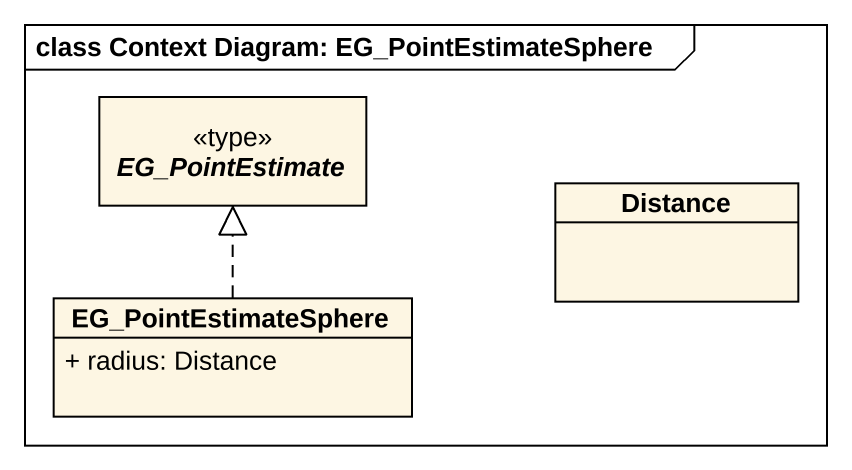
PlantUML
@startuml
mainframe class Context Diagram: EG_PointEstimateSphere
hide circle
hide empty members
skinparam classAttributeIconSize 0
abstract class EG_PointEstimate <<type>>
class Distance
class EG_PointEstimateSphere {
  + radius: Distance
}
EG_PointEstimateSphere .up.|> EG_PointEstimate
@enduml
